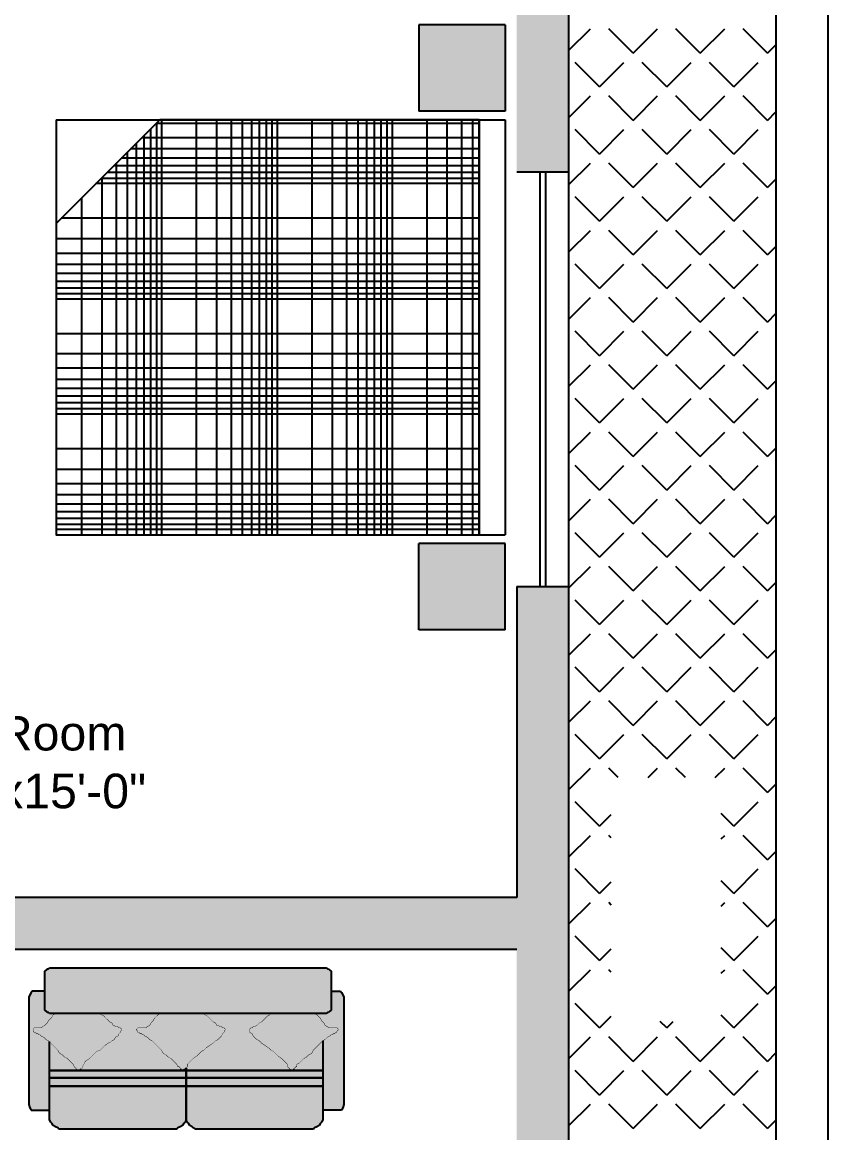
# Model space of a CAD drawing. Extents: x 22 to 562, y 18 to 1223.
# Drawn here: x 422 to 561.8, y 654 to 846.7 of the extents above; entities that cross this region are included whole.
import ezdxf

# ---------------------------------------------------------------- set-up
doc = ezdxf.new("R2010")
doc.units = 0
doc.header["$MEASUREMENT"] = 0
for name, color, linetype in [('FURNITURE', 44, 'CONTINUOUS'), ('LABELS', 61, 'CONTINUOUS'), ('LINE', 7, 'CONTINUOUS'), ('WALLS', 7, 'CONTINUOUS'), ('WINDOWS', 140, 'CONTINUOUS')]:
    doc.layers.add(name, color=color, linetype=linetype)
doc.styles.get("Standard").update_dxf_attribs({"font": 'arial.ttf'})

# ---------------------------------------------------------------- blocks, each defined once
blk = doc.blocks.new('FURN-G6')
at = {"layer": 'FURNITURE', "color": 7, "linetype": 'CONTINUOUS'}
for p, q in [((832.438348, 559.602644), (847.438348, 559.602644)), ((847.438348, 559.602644), (847.438348, 544.602644)), ((848.938348, 481.602644), (848.938348, 559.602644)), ((848.938348, 559.602644), (920.938348, 559.602644)), ((920.938348, 481.602644), (920.938348, 559.602644)), ((922.438348, 559.602644), (922.438348, 544.602644)), ((937.438348, 559.602644), (922.438348, 559.602644)), ((937.438348, 559.602644), (937.438348, 544.602644)), ((832.438348, 544.602644), (847.438348, 544.602644)), ((937.438348, 544.602644), (922.438348, 544.602644)), ((848.938348, 481.602644), (920.938348, 481.602644))]:
    blk.add_line(p, q, dxfattribs=at)
blk = doc.blocks.new('FURN-G5')
at = {"layer": 'FURNITURE', "color": 7, "linetype": 'CONTINUOUS'}
blk.add_line((832.438348, 559.602644), (832.438348, 544.602644), dxfattribs=at)
at = {"layer": 'FURNITURE'}
blk.add_blockref('FURN-G6', (0, 0), dxfattribs=at)
blk = doc.blocks.new('FURN-G7')
at = {"layer": 'FURNITURE', "color": 181, "linetype": 'CONTINUOUS'}
for p, q in [((920.938348, 553.980644), (848.938348, 553.980644)), ((849.541348, 555.102644), (849.541348, 498.999644)), ((852.040348, 555.102644), (852.040348, 496.500644)), ((853.978348, 555.102644), (853.978348, 494.562644)), ((855.562348, 555.102644), (855.562348, 492.978644)), ((856.903348, 555.102644), (856.903348, 491.637644)), ((858.061348, 555.102644), (858.061348, 490.479644)), ((859.084348, 555.102644), (859.084348, 489.456644)), ((859.999348, 555.102644), (859.999348, 488.541644)), ((866.020348, 555.102644), (866.020348, 482.520644)), ((869.542348, 481.605644), (869.542348, 555.102644)), ((872.041348, 481.605644), (872.041348, 555.102644)), ((873.979348, 481.605644), (873.979348, 555.102644)), ((875.563348, 481.605644), (875.563348, 555.102644)), ((876.904348, 481.605644), (876.904348, 555.102644)), ((878.062348, 481.605644), (878.062348, 555.102644)), ((879.085348, 481.605644), (879.085348, 555.102644)), ((880.000348, 481.605644), (880.000348, 555.102644)), ((886.021348, 481.605644), (886.021348, 555.102644)), ((889.540348, 555.102644), (889.540348, 481.605644)), ((892.039348, 555.102644), (892.039348, 481.605644)), ((893.977348, 555.102644), (893.977348, 481.605644)), ((895.561348, 555.102644), (895.561348, 481.605644)), ((896.902348, 555.102644), (896.902348, 481.605644)), ((898.060348, 555.102644), (898.060348, 481.605644)), ((899.083348, 555.102644), (899.083348, 481.605644)), ((899.998348, 555.102644), (899.998348, 481.605644)), ((906.019348, 555.102644), (906.019348, 481.605644)), ((909.541348, 481.605644), (909.541348, 555.102644)), ((912.040348, 481.605644), (912.040348, 555.102644)), ((913.978348, 481.605644), (913.978348, 555.102644)), ((915.562348, 481.605644), (915.562348, 555.102644)), ((916.903348, 481.605644), (916.903348, 555.102644)), ((918.061348, 481.605644), (918.061348, 555.102644)), ((919.084348, 481.605644), (919.084348, 555.102644)), ((919.999348, 481.605644), (919.999348, 555.102644)), ((920.938348, 552.042644), (848.938348, 552.042644)), ((920.938348, 549.543644), (848.938348, 549.543644)), ((920.938348, 546.021644), (848.938348, 546.021644)), ((920.938348, 540.000644), (848.938348, 540.000644)), ((920.938348, 539.085644), (848.938348, 539.085644)), ((920.938348, 538.062644), (848.938348, 538.062644)), ((920.938348, 536.901644), (848.938348, 536.901644)), ((920.938348, 535.563644), (848.938348, 535.563644)), ((848.938348, 533.979644), (920.938348, 533.979644)), ((848.938348, 532.041644), (920.938348, 532.041644)), ((848.938348, 529.542644), (920.938348, 529.542644)), ((848.938348, 526.020644), (920.938348, 526.020644)), ((848.938348, 519.999644), (920.938348, 519.999644)), ((848.938348, 519.084644), (920.938348, 519.084644)), ((848.938348, 518.061644), (920.938348, 518.061644)), ((848.938348, 516.900644), (920.938348, 516.900644)), ((848.938348, 515.562644), (920.938348, 515.562644)), ((920.938348, 513.981644), (848.938348, 513.981644)), ((920.938348, 512.043644), (848.938348, 512.043644)), ((920.938348, 509.544644), (848.938348, 509.544644)), ((920.938348, 506.022644), (848.938348, 506.022644)), ((920.938348, 500.001644), (848.938348, 500.001644)), ((920.938348, 499.086644), (849.454348, 499.086644)), ((920.938348, 498.063644), (850.477348, 498.063644)), ((920.938348, 496.902644), (851.638348, 496.902644)), ((920.938348, 495.564644), (852.976348, 495.564644)), ((854.560348, 493.980644), (920.938348, 493.980644)), ((856.498348, 492.042644), (920.938348, 492.042644)), ((858.997348, 489.543644), (920.938348, 489.543644)), ((862.519348, 486.021644), (920.938348, 486.021644))]:
    blk.add_line(p, q, dxfattribs=at)

msp = doc.modelspace()

# ---------------------------------------------------------------- hatches: boundary and pattern name
at = {"layer": 'FURNITURE'}
h = msp.add_hatch(color=251, dxfattribs=at)
h.dxf.hatch_style = 1
h.paths.add_polyline_path([(426.71, 669.73), (426.5, 669.94), (426.1, 670.14), (425.69, 670.55), (425.28, 670.75), (425.07, 670.96), (424.87, 670.96), (424.66, 671.16), (424.46, 671.16), (424.26, 671.37), (424.05, 671.37), (423.85, 671.57), (423.85, 671.78), (423.85, 671.98), (424.05, 672.19), (424.26, 672.19), (424.46, 672.19), (424.87, 672.19), (425.07, 672.19), (425.28, 672.19), (425.48, 672.39), (425.89, 672.59), (426.3, 673), (426.5, 673.41), (426.91, 673.82), (427.12, 674.03), (427.32, 674.43), (427.73, 674.64), (427.32, 674.64), (427.12, 674.64), (426.71, 674.64), (426.5, 674.84), (426.3, 674.84), (426.1, 675.05), (425.89, 675.25), (425.89, 675.46), (425.89, 678.52), (423.71, 678.52), (423.5, 678.32), (423.3, 677.91), (423.09, 677.5), (423.09, 676.68), (423.09, 659.71), (423.09, 658.89), (423.3, 658.28), (423.5, 657.87), (423.71, 657.87), (426.71, 657.87)])
h.paths.add_polyline_path([(427.32, 682.61), (427.12, 682.61), (426.71, 682.61), (426.5, 682.41), (426.3, 682.41), (426.1, 682.21), (425.89, 682), (425.89, 681.8), (425.89, 675.46), (425.89, 675.25), (426.1, 675.05), (426.3, 674.84), (426.5, 674.84), (426.71, 674.64), (427.12, 674.64), (427.32, 674.64), (474.15, 674.64), (474.36, 674.64), (474.76, 674.64), (474.97, 674.84), (475.17, 674.84), (475.38, 675.05), (475.58, 675.25), (475.58, 675.46), (475.58, 681.8), (475.58, 682), (475.38, 682.21), (475.17, 682.41), (474.97, 682.41), (474.76, 682.61), (474.36, 682.61), (474.15, 682.61)])
h.paths.add_polyline_path([(477.83, 676.68), (477.83, 677.5), (477.63, 677.91), (477.42, 678.32), (477.22, 678.52), (475.58, 678.52), (475.58, 675.46), (475.58, 675.25), (475.38, 675.05), (475.17, 674.84), (474.97, 674.84), (474.76, 674.64), (474.36, 674.64), (474.15, 674.64), (472.72, 674.64), (473.13, 674.43), (473.54, 674.03), (473.74, 673.82), (473.95, 673.41), (474.36, 673), (474.56, 672.59), (474.97, 672.39), (475.17, 672.19), (475.58, 672.19), (475.79, 672.19), (476.2, 672.19), (476.4, 672.19), (476.6, 672.19), (476.81, 671.98), (476.81, 671.78), (476.6, 671.57), (476.6, 671.37), (476.4, 671.37), (476.2, 671.16), (475.99, 671.16), (475.79, 670.96), (475.58, 670.96), (475.38, 670.75), (474.97, 670.55), (474.56, 670.14), (474.15, 669.94), (474.15, 657.87), (477.22, 657.87), (477.42, 657.87), (477.63, 658.28), (477.83, 658.89), (477.83, 659.71)])
h = msp.add_hatch(color=52, dxfattribs=at)
h.dxf.hatch_style = 1
h.paths.add_polyline_path([(427.73, 674.64), (427.32, 674.43), (427.12, 674.03), (426.91, 673.82), (426.5, 673.41), (426.3, 673), (425.89, 672.59), (425.48, 672.39), (425.28, 672.19), (425.07, 672.19), (424.87, 672.19), (424.46, 672.19), (424.26, 672.19), (424.05, 672.19), (423.85, 671.98), (423.85, 671.78), (423.85, 671.57), (424.05, 671.37), (424.26, 671.37), (424.46, 671.16), (424.66, 671.16), (424.87, 670.96), (425.07, 670.96), (425.28, 670.75), (425.69, 670.55), (426.1, 670.14), (426.5, 669.94), (426.91, 669.53), (427.32, 669.12), (427.73, 668.71), (428.14, 668.3), (428.35, 667.89), (428.55, 667.69), (428.96, 667.48), (429.37, 667.07), (429.78, 666.87), (430.19, 666.46), (430.59, 666.05), (430.8, 665.85), (431, 665.44), (431.21, 665.23), (431.41, 665.03), (431.62, 664.82), (431.82, 664.82), (432.03, 665.03), (432.23, 665.03), (432.43, 665.23), (432.43, 665.44), (432.64, 665.85), (432.84, 666.05), (432.84, 666.25), (433.05, 666.46), (433.66, 666.87), (434.07, 667.28), (434.48, 667.69), (434.89, 668.1), (435.5, 668.3), (435.91, 668.71), (436.32, 669.12), (436.93, 669.53), (437.34, 669.73), (437.55, 669.94), (437.96, 670.14), (438.16, 670.55), (438.57, 670.75), (438.77, 671.16), (438.98, 671.37), (439.18, 671.78), (439.18, 671.98), (438.98, 672.19), (438.77, 672.19), (438.57, 672.39), (438.16, 672.39), (437.96, 672.59), (437.75, 672.59), (437.55, 673), (437.14, 673.21), (436.73, 673.62), (436.52, 673.82), (436.12, 674.23), (435.71, 674.43), (435.3, 674.64)])
h.paths.add_polyline_path([(445.93, 674.64), (445.52, 674.43), (445.11, 674.03), (444.91, 673.82), (444.7, 673.41), (444.3, 673), (444.09, 672.59), (443.68, 672.39), (443.48, 672.19), (443.07, 672.19), (442.86, 672.19), (442.45, 672.19), (442.25, 672.19), (442.05, 672.19), (441.84, 671.98), (441.84, 671.78), (442.05, 671.57), (442.05, 671.37), (442.25, 671.37), (442.45, 671.16), (442.66, 671.16), (442.86, 670.96), (443.07, 670.96), (443.27, 670.75), (443.68, 670.55), (444.09, 670.14), (444.5, 669.94), (444.91, 669.53), (445.32, 669.12), (445.73, 668.71), (446.14, 668.3), (446.34, 667.89), (446.54, 667.69), (446.95, 667.48), (447.36, 667.07), (447.77, 666.87), (448.18, 666.46), (448.59, 666.05), (448.79, 665.85), (449, 665.44), (449.2, 665.44), (449.2, 665.23), (449.41, 665.23), (449.41, 665.03), (449.61, 665.03), (449.61, 664.82), (449.82, 664.82), (450.02, 665.03), (450.23, 665.03), (450.43, 665.23), (450.63, 665.44), (450.63, 665.85), (450.84, 666.05), (451.04, 666.25), (451.25, 666.46), (451.66, 666.87), (452.27, 667.28), (452.68, 667.69), (453.09, 668.1), (453.5, 668.3), (453.91, 668.71), (454.52, 669.12), (455.13, 669.53), (455.34, 669.73), (455.54, 669.94), (455.95, 670.14), (456.36, 670.55), (456.56, 670.75), (456.77, 671.16), (456.97, 671.37), (457.18, 671.78), (457.18, 671.98), (456.97, 672.19), (456.77, 672.19), (456.56, 672.39), (456.36, 672.39), (455.95, 672.59), (455.75, 672.59), (455.54, 673), (455.13, 673.21), (454.72, 673.62), (454.52, 673.82), (454.11, 674.23), (453.7, 674.43), (453.29, 674.64)])
h.paths.add_polyline_path([(465.15, 674.64), (464.95, 674.43), (464.54, 674.23), (464.13, 673.82), (463.93, 673.62), (463.52, 673.21), (463.11, 673), (462.7, 672.59), (462.29, 672.39), (462.09, 672.39), (461.88, 672.19), (461.68, 672.19), (461.47, 671.98), (461.47, 671.78), (461.47, 671.37), (461.88, 671.16), (462.09, 670.75), (462.29, 670.55), (462.7, 670.14), (463.11, 669.94), (463.31, 669.73), (463.52, 669.53), (464.13, 669.12), (464.74, 668.71), (465.15, 668.3), (465.56, 668.1), (465.97, 667.69), (466.38, 667.28), (466.99, 666.87), (467.4, 666.46), (467.61, 666.25), (467.81, 666.05), (468.02, 665.85), (468.02, 665.44), (468.22, 665.23), (468.43, 665.03), (468.83, 664.82), (469.04, 664.82), (469.04, 665.03), (469.24, 665.03), (469.24, 665.23), (469.45, 665.23), (469.45, 665.44), (469.65, 665.44), (469.65, 665.85), (470.06, 666.05), (470.47, 666.46), (470.88, 666.87), (471.29, 667.07), (471.7, 667.48), (472.11, 667.69), (472.31, 667.89), (472.51, 668.3), (472.92, 668.71), (473.33, 669.12), (473.74, 669.53), (474.15, 669.94), (474.56, 670.14), (474.97, 670.55), (475.38, 670.75), (475.58, 670.96), (475.79, 670.96), (475.99, 671.16), (476.2, 671.16), (476.4, 671.37), (476.6, 671.37), (476.6, 671.57), (476.81, 671.78), (476.81, 671.98), (476.6, 672.19), (476.4, 672.19), (476.2, 672.19), (475.79, 672.19), (475.58, 672.19), (475.17, 672.19), (474.97, 672.39), (474.56, 672.59), (474.36, 673), (473.95, 673.41), (473.74, 673.82), (473.54, 674.03), (473.13, 674.43), (472.72, 674.64)])
h = msp.add_hatch(color=251, dxfattribs=at)
h.dxf.hatch_style = 1
h.paths.add_polyline_path([(426.71, 661.99), (426.71, 656.64), (426.71, 656.23), (426.91, 655.83), (427.12, 655.62), (427.32, 655.21), (427.73, 655.01), (428.14, 654.8), (428.35, 654.6), (428.96, 654.6), (448.18, 654.6), (448.79, 654.6), (449, 654.8), (449.41, 655.01), (449.82, 655.21), (450.02, 655.62), (450.23, 655.83), (450.43, 656.23), (450.43, 656.64), (450.43, 661.99)])
h.paths.add_polyline_path([(426.71, 663.44), (426.71, 662.06), (450.43, 662.06), (450.43, 663.44)])
h.paths.add_polyline_path([(426.71, 664.7), (426.71, 663.51), (450.43, 663.51), (450.43, 664.7)])
h.paths.add_polyline_path([(438.57, 670.75), (438.16, 670.55), (437.96, 670.14), (437.55, 669.94), (437.34, 669.73), (436.93, 669.53), (436.32, 669.12), (435.91, 668.71), (435.5, 668.3), (434.89, 668.1), (434.48, 667.69), (434.07, 667.28), (433.66, 666.87), (433.05, 666.46), (432.84, 666.25), (432.84, 666.05), (432.64, 665.85), (432.43, 665.44), (432.43, 665.23), (432.23, 665.03), (432.03, 665.03), (431.82, 664.82), (431.62, 664.82), (431.41, 665.03), (431.21, 665.23), (431, 665.44), (430.8, 665.85), (430.59, 666.05), (430.19, 666.46), (429.78, 666.87), (429.37, 667.07), (428.96, 667.48), (428.55, 667.69), (428.35, 667.89), (428.14, 668.3), (427.73, 668.71), (427.32, 669.12), (426.91, 669.53), (426.71, 669.73), (426.71, 664.76), (449.61, 664.76), (449.61, 665.03), (449.41, 665.03), (449.41, 665.23), (449.2, 665.23), (449.2, 665.44), (449, 665.44), (448.79, 665.85), (448.59, 666.05), (448.18, 666.46), (447.77, 666.87), (447.36, 667.07), (446.95, 667.48), (446.54, 667.69), (446.34, 667.89), (446.14, 668.3), (445.73, 668.71), (445.32, 669.12), (444.91, 669.53), (444.5, 669.94), (444.09, 670.14), (443.68, 670.55), (443.27, 670.75), (443.07, 670.96), (442.86, 670.96), (442.66, 671.16), (442.45, 671.16), (442.25, 671.37), (442.05, 671.37), (442.05, 671.57), (441.84, 671.78), (441.84, 671.98), (442.05, 672.19), (442.25, 672.19), (442.45, 672.19), (442.86, 672.19), (443.07, 672.19), (443.48, 672.19), (443.68, 672.39), (444.09, 672.59), (444.3, 673), (444.7, 673.41), (444.91, 673.82), (445.11, 674.03), (445.52, 674.43), (445.93, 674.64), (435.3, 674.64), (435.71, 674.43), (436.12, 674.23), (436.52, 673.82), (436.73, 673.62), (437.14, 673.21), (437.55, 673), (437.75, 672.59), (437.96, 672.59), (438.16, 672.39), (438.57, 672.39), (438.77, 672.19), (438.98, 672.19), (439.18, 671.98), (439.18, 671.78), (438.98, 671.37), (438.77, 671.16)])
h.paths.add_polyline_path([(453.29, 674.64), (453.7, 674.43), (454.11, 674.23), (454.52, 673.82), (454.72, 673.62), (455.13, 673.21), (455.54, 673), (455.75, 672.59), (455.95, 672.59), (456.36, 672.39), (456.56, 672.39), (456.77, 672.19), (456.97, 672.19), (457.18, 671.98), (457.18, 671.78), (456.97, 671.37), (456.77, 671.16), (456.56, 670.75), (456.36, 670.55), (455.95, 670.14), (455.54, 669.94), (455.34, 669.73), (455.13, 669.53), (454.52, 669.12), (453.91, 668.71), (453.5, 668.3), (453.09, 668.1), (452.68, 667.69), (452.27, 667.28), (451.66, 666.87), (451.25, 666.46), (451.04, 666.25), (450.84, 666.05), (450.63, 665.85), (450.63, 665.44), (450.43, 665.23), (450.43, 664.76), (469.04, 664.76), (469.04, 664.82), (468.83, 664.82), (468.43, 665.03), (468.22, 665.23), (468.02, 665.44), (468.02, 665.85), (467.81, 666.05), (467.61, 666.25), (467.4, 666.46), (466.99, 666.87), (466.38, 667.28), (465.97, 667.69), (465.56, 668.1), (465.15, 668.3), (464.74, 668.71), (464.13, 669.12), (463.52, 669.53), (463.31, 669.73), (463.11, 669.94), (462.7, 670.14), (462.29, 670.55), (462.09, 670.75), (461.88, 671.16), (461.47, 671.37), (461.47, 671.78), (461.47, 671.98), (461.68, 672.19), (461.88, 672.19), (462.09, 672.39), (462.29, 672.39), (462.7, 672.59), (463.11, 673), (463.52, 673.21), (463.93, 673.62), (464.13, 673.82), (464.54, 674.23), (464.95, 674.43), (465.15, 674.64)])
h.paths.add_polyline_path([(473.33, 669.12), (472.92, 668.71), (472.51, 668.3), (472.31, 667.89), (472.11, 667.69), (471.7, 667.48), (471.29, 667.07), (470.88, 666.87), (470.47, 666.46), (470.06, 666.05), (469.65, 665.85), (469.65, 665.44), (469.45, 665.44), (469.45, 665.23), (469.24, 665.23), (469.24, 665.03), (469.04, 665.03), (469.04, 664.76), (474.15, 664.76), (474.15, 669.94), (473.74, 669.53)])
h.paths.add_polyline_path([(450.43, 664.7), (450.43, 663.51), (474.15, 663.51), (474.15, 664.7)])
h.paths.add_polyline_path([(450.43, 663.44), (450.43, 662.06), (474.15, 662.06), (474.15, 663.44)])
h = msp.add_hatch(color=251, dxfattribs=at)
h.dxf.hatch_style = 1
h.paths.add_polyline_path([(450.43, 661.99), (450.43, 656.64), (450.43, 656.23), (450.63, 655.83), (450.84, 655.62), (451.04, 655.21), (451.45, 655.01), (451.66, 654.8), (452.07, 654.6), (452.68, 654.6), (471.9, 654.6), (472.51, 654.6), (472.72, 654.8), (473.13, 655.01), (473.54, 655.21), (473.74, 655.62), (473.95, 655.83), (474.15, 656.23), (474.15, 656.64), (474.15, 661.99)])
at = {"layer": 'LINE'}
h = msp.add_hatch(color=46, dxfattribs=at)
h.paths.add_polyline_path([(212.33, 391.78), (107.33, 391.78), (107.33, 382.78), (207.83, 382.78), (207.83, 378.28), (212.33, 378.28)])
h.paths.add_polyline_path([(516.83, 1129.78), (446.33, 1129.78), (446.33, 1120.78), (507.83, 1120.78), (507.83, 976.78), (419.33, 976.78), (419.33, 918.28), (423.83, 918.28), (423.83, 967.78), (507.83, 967.78), (507.83, 963.28), (516.83, 963.28)])
h.paths.add_polyline_path([(387.83, 1129.78), (383.33, 1129.78), (383.33, 1173.28), (374.33, 1173.28), (374.33, 1125.28), (330.83, 1125.28), (330.83, 1120.78), (387.83, 1120.78)])
h.paths.add_polyline_path([(137.33, 1129.78), (66.83, 1129.78), (66.83, 963.28), (75.83, 963.28), (75.83, 967.78), (159.83, 967.78), (159.83, 918.28), (164.33, 918.28), (164.33, 976.78), (75.83, 976.78), (75.83, 1120.78), (137.33, 1120.78)])
h.paths.add_polyline_path([(209.33, 1173.28), (200.33, 1173.28), (200.33, 1129.78), (195.83, 1129.78), (195.83, 1120.78), (252.83, 1120.78), (252.83, 1125.28), (209.33, 1125.28)])
h.paths.add_polyline_path([(516.83, 927.28), (507.83, 927.28), (507.83, 883.78), (423.83, 883.78), (423.83, 888.28), (419.33, 888.28), (419.33, 883.78), (414.83, 883.78), (414.83, 874.78), (507.83, 874.78), (507.83, 820.78), (516.83, 820.78)])
h.paths.add_polyline_path([(372.83, 883.78), (357.83, 883.78), (357.83, 976.78), (353.33, 976.78), (353.33, 883.78), (342.83, 883.78), (342.83, 874.78), (353.33, 874.78), (353.33, 741.28), (357.83, 741.28), (357.83, 874.78), (372.83, 874.78)], flags=16)
h.paths.add_polyline_path([(516.83, 748.78), (507.83, 748.78), (507.83, 694.78), (357.83, 694.78), (357.83, 699.28), (353.33, 699.28), (353.33, 685.78), (507.83, 685.78), (507.83, 649.78), (516.83, 649.78)])
h.paths.add_polyline_path([(516.83, 577.78), (507.83, 577.78), (507.83, 541.78), (363.83, 541.78), (363.83, 532.78), (371.33, 532.78), (371.33, 504.28), (375.83, 504.28), (375.83, 532.78), (507.83, 532.78), (507.83, 509.53), (516.83, 509.53)])
h.paths.add_polyline_path([(516.83, 461.53), (507.83, 461.53), (507.83, 438.28), (375.83, 438.28), (375.83, 462.28), (371.33, 462.28), (371.33, 433.78), (507.83, 433.78), (507.83, 424.78), (516.83, 424.78)])
h.paths.add_polyline_path([(516.83, 400.78), (507.83, 400.78), (507.83, 391.78), (503.33, 391.78), (503.33, 382.78), (507.83, 382.78), (507.83, 226.78), (477.83, 226.78), (477.83, 217.78), (516.83, 217.78)])
h.paths.add_polyline_path([(476.33, 391.78), (371.33, 391.78), (371.33, 378.28), (375.83, 378.28), (375.83, 382.78), (476.33, 382.78)])
h.paths.add_polyline_path([(405.83, 226.78), (375.83, 226.78), (375.83, 336.28), (371.33, 336.28), (371.33, 286.78), (363.83, 286.78), (363.83, 277.78), (371.33, 277.78), (371.33, 217.78), (405.83, 217.78)])
h.paths.add_polyline_path([(212.33, 277.78), (219.83, 277.78), (219.83, 286.78), (212.33, 286.78), (212.33, 336.28), (207.83, 336.28), (207.83, 226.78), (177.83, 226.78), (177.83, 217.78), (212.33, 217.78)])
h.paths.add_polyline_path([(206.33, 97.78, 1), (194.33, 97.78, 1)])
h.paths.add_polyline_path([(242.33, 169.78, 1), (230.33, 169.78, 1)])
h.paths.add_polyline_path([(341.33, 169.78, 1), (353.33, 169.78, 1)])
h.paths.add_polyline_path([(30.83, 226.78), (21.83, 226.78), (21.83, 85.78), (30.83, 85.78)])
h.paths.add_polyline_path([(80.33, 391.78), (75.83, 391.78), (75.83, 400.78), (66.83, 400.78), (66.83, 217.78), (105.83, 217.78), (105.83, 226.78), (75.83, 226.78), (75.83, 382.78), (80.33, 382.78)])
h.paths.add_polyline_path([(75.83, 461.53), (66.83, 461.53), (66.83, 424.78), (75.83, 424.78), (75.83, 433.78), (212.33, 433.78), (212.33, 462.28), (207.83, 462.28), (207.83, 438.28), (75.83, 438.28)])
h.paths.add_polyline_path([(219.83, 541.78), (75.83, 541.78), (75.83, 577.78), (66.83, 577.78), (66.83, 509.53), (75.83, 509.53), (75.83, 532.78), (207.83, 532.78), (207.83, 504.28), (212.33, 504.28), (212.33, 532.78), (219.83, 532.78)])
h.paths.add_polyline_path([(230.33, 699.28), (225.83, 699.28), (225.83, 694.78), (75.83, 694.78), (75.83, 748.78), (66.83, 748.78), (66.83, 649.78), (75.83, 649.78), (75.83, 685.78), (230.33, 685.78)])
h.paths.add_polyline_path([(240.83, 883.78), (230.33, 883.78), (230.33, 976.78), (225.83, 976.78), (225.83, 883.78), (210.83, 883.78), (210.83, 874.78), (225.83, 874.78), (225.83, 741.28), (230.33, 741.28), (230.33, 874.78), (240.83, 874.78)], flags=16)
h.paths.add_polyline_path([(168.83, 883.78), (164.33, 883.78), (164.33, 888.28), (159.83, 888.28), (159.83, 883.78), (75.83, 883.78), (75.83, 927.28), (66.83, 927.28), (66.83, 820.78), (75.83, 820.78), (75.83, 874.78), (168.83, 874.78)])
h.paths.add_polyline_path([(300.83, 883.78), (296.33, 883.78), (296.33, 1120.78), (300.83, 1120.78), (300.83, 1125.28), (296.33, 1125.28), (296.33, 1132.78), (296.33, 1213.78), (374.33, 1213.78), (374.33, 1209.28), (383.33, 1209.28), (383.33, 1222.78), (200.33, 1222.78), (200.33, 1213.78), (287.33, 1213.78), (287.33, 1125.28), (282.83, 1125.28), (282.83, 1120.78), (287.33, 1120.78), (287.33, 883.78), (282.83, 883.78), (282.83, 874.78), (287.33, 874.78), (287.33, 541.78), (279.83, 541.79), (279.83, 541.79), (279.83, 532.79), (287.33, 532.78), (287.33, 286.78), (279.83, 286.78), (279.83, 277.78), (287.33, 277.78), (287.33, 247.78), (296.33, 247.78), (296.33, 277.78), (303.83, 277.78), (303.83, 286.78), (296.33, 286.78), (296.33, 532.78), (303.83, 532.79), (303.83, 541.79), (296.33, 541.78), (296.33, 874.78), (300.83, 874.78)])

# ---------------------------------------------------------------- linework, layer by layer
at = {"layer": 'FURNITURE', "color": 7, "linetype": 'CONTINUOUS'}
for p, q in [((445.83, 829.78), (427.83, 811.78)), ((501.33, 829.78), (501.33, 757.78))]:
    msp.add_line(p, q, dxfattribs=at)
at = {"layer": 'FURNITURE', "color": 7}
for p, q in [((426.5, 682.41), (426.71, 682.61)), ((426.71, 682.61), (427.12, 682.61)), ((427.12, 682.61), (427.32, 682.61)), ((427.32, 682.61), (474.15, 682.61)), ((474.15, 682.61), (474.36, 682.61)), ((474.36, 682.61), (474.76, 682.61)), ((474.76, 682.61), (474.97, 682.41)), ((425.89, 682), (426.1, 682.21)), ((425.89, 681.8), (425.89, 682)), ((425.89, 675.46), (425.89, 681.8)), ((426.1, 682.21), (426.3, 682.41)), ((426.1, 682.21), (426.1, 682.21)), ((426.3, 682.41), (426.5, 682.41)), ((474.97, 682.41), (475.17, 682.41)), ((475.17, 682.41), (475.38, 682.21)), ((475.38, 682.21), (475.38, 682.21)), ((475.38, 682.21), (475.58, 682)), ((475.58, 682), (475.58, 681.8)), ((475.58, 681.8), (475.58, 675.46)), ((423.3, 677.91), (423.09, 677.5)), ((423.09, 677.5), (423.09, 676.68)), ((423.09, 676.68), (423.09, 659.71)), ((423.5, 678.32), (423.3, 677.91)), ((423.71, 678.52), (423.5, 678.32)), ((425.89, 678.52), (423.71, 678.52)), ((475.58, 678.52), (477.22, 678.52)), ((477.22, 678.52), (477.42, 678.32)), ((477.42, 678.32), (477.63, 677.91)), ((477.63, 677.91), (477.83, 677.5)), ((477.83, 677.5), (477.83, 676.68)), ((477.83, 676.68), (477.83, 659.71)), ((425.89, 675.25), (425.89, 675.46)), ((426.1, 675.05), (425.89, 675.25)), ((426.3, 674.84), (426.1, 675.05)), ((426.1, 675.05), (426.1, 675.05)), ((426.5, 674.84), (426.3, 674.84)), ((426.71, 674.64), (426.5, 674.84)), ((474.97, 674.84), (474.76, 674.64)), ((475.17, 674.84), (474.97, 674.84)), ((475.38, 675.05), (475.17, 674.84)), ((475.58, 675.25), (475.38, 675.05)), ((475.38, 675.05), (475.38, 675.05)), ((475.58, 675.46), (475.58, 675.25)), ((427.12, 674.64), (426.71, 674.64)), ((427.32, 674.64), (427.12, 674.64)), ((474.15, 674.64), (427.32, 674.64)), ((474.36, 674.64), (474.15, 674.64)), ((474.76, 674.64), (474.36, 674.64)), ((426.71, 656.64), (426.71, 669.8)), ((474.15, 669.94), (474.15, 656.64)), ((450.43, 665.23), (450.43, 656.64)), ((450.43, 656.64), (450.43, 665.23)), ((474.15, 664.76), (426.71, 664.76)), ((474.15, 664.7), (426.71, 664.7)), ((474.15, 663.51), (426.71, 663.51)), ((474.15, 663.44), (426.71, 663.44)), ((474.15, 662.06), (426.71, 662.06)), ((474.15, 661.99), (426.71, 661.99)), ((423.09, 659.71), (423.09, 658.89)), ((477.83, 659.71), (477.83, 658.89)), ((423.09, 658.89), (423.3, 658.28)), ((423.3, 658.28), (423.5, 657.87)), ((423.5, 657.87), (423.71, 657.87)), ((423.71, 657.87), (426.71, 657.87)), ((477.22, 657.87), (474.15, 657.87)), ((477.42, 657.87), (477.22, 657.87)), ((477.63, 658.28), (477.42, 657.87)), ((477.83, 658.89), (477.63, 658.28)), ((426.71, 656.23), (426.71, 656.64)), ((426.91, 655.83), (426.71, 656.23)), ((427.12, 655.62), (426.91, 655.83)), ((427.32, 655.21), (427.12, 655.62)), ((450.02, 655.62), (449.82, 655.21)), ((450.23, 655.83), (450.02, 655.62)), ((450.43, 656.23), (450.23, 655.83)), ((450.43, 656.64), (450.43, 656.23)), ((450.43, 656.23), (450.43, 656.64)), ((450.63, 655.83), (450.43, 656.23)), ((450.84, 655.62), (450.63, 655.83)), ((451.04, 655.21), (450.84, 655.62)), ((473.74, 655.62), (473.54, 655.21)), ((473.95, 655.83), (473.74, 655.62)), ((474.15, 656.23), (473.95, 655.83)), ((474.15, 656.64), (474.15, 656.23)), ((427.73, 655.01), (427.32, 655.21)), ((428.14, 654.8), (427.73, 655.01)), ((428.35, 654.6), (428.14, 654.8)), ((428.96, 654.6), (428.35, 654.6)), ((448.18, 654.6), (428.96, 654.6)), ((448.79, 654.6), (448.18, 654.6)), ((449, 654.8), (448.79, 654.6)), ((449.41, 655.01), (449, 654.8)), ((449.82, 655.21), (449.41, 655.01)), ((451.45, 655.01), (451.04, 655.21)), ((451.66, 654.8), (451.45, 655.01)), ((452.07, 654.6), (451.66, 654.8)), ((452.68, 654.6), (452.07, 654.6)), ((471.9, 654.6), (452.68, 654.6)), ((472.51, 654.6), (471.9, 654.6)), ((472.72, 654.8), (472.51, 654.6)), ((473.13, 655.01), (472.72, 654.8)), ((473.54, 655.21), (473.13, 655.01))]:
    msp.add_line(p, q, dxfattribs=at)
at = {"layer": 'FURNITURE', "color": 181, "linetype": 'CONTINUOUS'}
msp.add_lwpolyline([(501.33, 757.78), (501.33, 829.78), (445.83, 829.78), (427.83, 811.78), (427.83, 757.78)], close=True, dxfattribs=at)
at = {"layer": 'FURNITURE', "color": 7, "const_width": 0.0697}
for points in [[(431, 665.44), (430.8, 665.85), (430.59, 666.05), (430.19, 666.46), (429.78, 666.87), (429.37, 667.07), (428.96, 667.48), (428.55, 667.69), (428.35, 667.89), (428.14, 668.3), (427.73, 668.71), (427.32, 669.12), (426.91, 669.53), (426.5, 669.94), (426.1, 670.14), (425.69, 670.55), (425.28, 670.75), (425.07, 670.96), (424.87, 670.96), (424.66, 671.16), (424.46, 671.16), (424.26, 671.37), (424.05, 671.37), (423.85, 671.57), (423.85, 671.78), (423.85, 671.98), (424.05, 672.19), (424.26, 672.19), (424.46, 672.19), (424.87, 672.19), (425.07, 672.19), (425.28, 672.19), (425.48, 672.39), (425.89, 672.59), (426.3, 673), (426.5, 673.41), (426.91, 673.82), (427.12, 674.03), (427.32, 674.43), (427.73, 674.64), (428.35, 674.64), (434.89, 674.64), (435.3, 674.64), (435.71, 674.43), (436.12, 674.23), (436.52, 673.82), (436.73, 673.62), (437.14, 673.21), (437.55, 673), (437.75, 672.59), (437.96, 672.59), (438.16, 672.39), (438.57, 672.39), (438.77, 672.19), (438.98, 672.19), (439.18, 671.98), (439.18, 671.98), (439.18, 671.78), (438.98, 671.37), (438.77, 671.16), (438.57, 670.75), (438.16, 670.55), (437.96, 670.14), (437.55, 669.94), (437.34, 669.73), (436.93, 669.53), (436.32, 669.12), (435.91, 668.71), (435.5, 668.3), (434.89, 668.1), (434.48, 667.69), (434.07, 667.28), (433.66, 666.87), (433.05, 666.46), (432.84, 666.25), (432.84, 666.05), (432.64, 665.85), (432.43, 665.44), (432.43, 665.23), (432.23, 665.03), (432.03, 665.03), (431.82, 664.82), (431.82, 664.82), (431.62, 664.82), (431.41, 665.03), (431.41, 665.03), (431.21, 665.23), (431.21, 665.23), (431, 665.44), (431, 665.44)], [(449, 665.44), (448.79, 665.85), (448.59, 666.05), (448.18, 666.46), (447.77, 666.87), (447.36, 667.07), (446.95, 667.48), (446.54, 667.69), (446.34, 667.89), (446.14, 668.3), (445.73, 668.71), (445.32, 669.12), (444.91, 669.53), (444.5, 669.94), (444.09, 670.14), (443.68, 670.55), (443.27, 670.75), (443.07, 670.96), (442.86, 670.96), (442.66, 671.16), (442.45, 671.16), (442.25, 671.37), (442.05, 671.37), (442.05, 671.57), (441.84, 671.78), (441.84, 671.98), (442.05, 672.19), (442.25, 672.19), (442.45, 672.19), (442.86, 672.19), (443.07, 672.19), (443.48, 672.19), (443.68, 672.39), (444.09, 672.59), (444.3, 673), (444.7, 673.41), (444.91, 673.82), (445.11, 674.03), (445.52, 674.43), (445.93, 674.64), (446.34, 674.64), (453.09, 674.64), (453.29, 674.64), (453.7, 674.43), (454.11, 674.23), (454.52, 673.82), (454.72, 673.62), (455.13, 673.21), (455.54, 673), (455.75, 672.59), (455.95, 672.59), (456.36, 672.39), (456.56, 672.39), (456.77, 672.19), (456.97, 672.19), (457.18, 671.98), (457.18, 671.98), (457.18, 671.78), (456.97, 671.37), (456.77, 671.16), (456.56, 670.75), (456.36, 670.55), (455.95, 670.14), (455.54, 669.94), (455.34, 669.73), (455.13, 669.53), (454.52, 669.12), (453.91, 668.71), (453.5, 668.3), (453.09, 668.1), (452.68, 667.69), (452.27, 667.28), (451.66, 666.87), (451.25, 666.46), (451.04, 666.25), (450.84, 666.05), (450.63, 665.85), (450.63, 665.44), (450.43, 665.23), (450.23, 665.03), (450.02, 665.03), (449.82, 664.82), (449.82, 664.82), (449.61, 664.82), (449.61, 665.03), (449.41, 665.03), (449.41, 665.23), (449.2, 665.23), (449.2, 665.44), (449, 665.44)], [(469.65, 665.44), (469.65, 665.85), (470.06, 666.05), (470.47, 666.46), (470.88, 666.87), (471.29, 667.07), (471.7, 667.48), (472.11, 667.69), (472.31, 667.89), (472.51, 668.3), (472.92, 668.71), (473.33, 669.12), (473.74, 669.53), (474.15, 669.94), (474.56, 670.14), (474.97, 670.55), (475.38, 670.75), (475.58, 670.96), (475.79, 670.96), (475.99, 671.16), (476.2, 671.16), (476.4, 671.37), (476.6, 671.37), (476.6, 671.57), (476.81, 671.78), (476.81, 671.98), (476.6, 672.19), (476.4, 672.19), (476.2, 672.19), (475.79, 672.19), (475.58, 672.19), (475.17, 672.19), (474.97, 672.39), (474.56, 672.59), (474.36, 673), (473.95, 673.41), (473.74, 673.82), (473.54, 674.03), (473.13, 674.43), (472.72, 674.64), (472.31, 674.64), (465.56, 674.64), (465.15, 674.64), (464.95, 674.43), (464.54, 674.23), (464.13, 673.82), (463.93, 673.62), (463.52, 673.21), (463.11, 673), (462.7, 672.59), (462.7, 672.59), (462.29, 672.39), (462.09, 672.39), (461.88, 672.19), (461.68, 672.19), (461.47, 671.98), (461.47, 671.98), (461.47, 671.78), (461.47, 671.37), (461.88, 671.16), (462.09, 670.75), (462.29, 670.55), (462.7, 670.14), (463.11, 669.94), (463.31, 669.73), (463.52, 669.53), (464.13, 669.12), (464.74, 668.71), (465.15, 668.3), (465.56, 668.1), (465.97, 667.69), (466.38, 667.28), (466.99, 666.87), (467.4, 666.46), (467.61, 666.25), (467.81, 666.05), (468.02, 665.85), (468.02, 665.44), (468.22, 665.23), (468.43, 665.03), (468.43, 665.03), (468.83, 664.82), (468.83, 664.82), (469.04, 664.82), (469.04, 665.03), (469.24, 665.03), (469.24, 665.23), (469.45, 665.23), (469.45, 665.44), (469.65, 665.44)]]:
    msp.add_lwpolyline(points, dxfattribs=at)
at = {"layer": 'FURNITURE', "color": 42, "linetype": 'CONTINUOUS'}
for points in [[(505.83, 831.28), (505.83, 846.28), (490.83, 831.28), (490.83, 846.28)], [(505.83, 741.28), (505.83, 756.28), (490.83, 741.28), (490.83, 756.28)]]:
    msp.add_solid(points, dxfattribs=at)
at = {"layer": 'WALLS', "color": 8}
for p, q in [((561.83, 1222.78), (561.83, 22.78)), ((552.83, 1213.78), (552.83, 31.78))]:
    msp.add_line(p, q, dxfattribs=at)
at = {"layer": 'WALLS'}
for p, q in [((516.83, 1129.78), (516.83, 217.78)), ((507.83, 748.78), (507.83, 694.78)), ((507.83, 694.78), (357.83, 694.78)), ((507.83, 685.78), (353.33, 685.78))]:
    msp.add_line(p, q, dxfattribs=at)
at = {"layer": 'WALLS', "color": 8, "linetype": 'CONTINUOUS'}
for p, q in [((516.83, 841.82), (520.61, 845.6)), ((528.03, 841.35), (523.79, 845.6)), ((528.03, 841.35), (532.27, 845.6)), ((539.7, 841.35), (535.46, 845.6)), ((539.7, 841.35), (543.94, 845.6)), ((551.36, 841.35), (547.12, 845.6)), ((551.36, 841.35), (552.83, 842.82)), ((522.2, 835.52), (517.95, 839.76)), ((522.2, 835.52), (526.44, 839.76)), ((533.86, 835.52), (529.62, 839.76)), ((533.86, 835.52), (538.11, 839.76)), ((545.53, 835.52), (541.29, 839.76)), ((545.53, 835.52), (549.77, 839.76)), ((516.83, 830.15), (520.61, 833.93)), ((528.03, 829.69), (523.79, 833.93)), ((528.03, 829.69), (532.27, 833.93)), ((539.7, 829.69), (535.46, 833.93)), ((539.7, 829.69), (543.94, 833.93)), ((551.36, 829.69), (547.12, 833.93)), ((551.36, 829.69), (552.83, 831.15)), ((522.2, 823.85), (517.95, 828.09)), ((522.2, 823.85), (526.44, 828.09)), ((533.86, 823.85), (529.62, 828.09)), ((533.86, 823.85), (538.11, 828.09)), ((545.53, 823.85), (541.29, 828.09)), ((545.53, 823.85), (549.77, 828.09)), ((516.83, 818.49), (520.61, 822.26)), ((528.03, 818.02), (523.79, 822.26)), ((528.03, 818.02), (532.27, 822.26)), ((539.7, 818.02), (535.46, 822.26)), ((539.7, 818.02), (543.94, 822.26)), ((551.36, 818.02), (547.12, 822.26)), ((551.36, 818.02), (552.83, 819.49)), ((522.2, 812.18), (517.95, 816.43)), ((522.2, 812.18), (526.44, 816.43)), ((533.86, 812.18), (529.62, 816.43)), ((533.86, 812.18), (538.11, 816.43)), ((545.53, 812.18), (541.29, 816.43)), ((545.53, 812.18), (549.77, 816.43)), ((516.83, 806.82), (520.61, 810.59)), ((528.03, 806.35), (523.79, 810.59)), ((528.03, 806.35), (532.27, 810.59)), ((539.7, 806.35), (535.46, 810.59)), ((539.7, 806.35), (543.94, 810.59)), ((551.36, 806.35), (547.12, 810.59)), ((551.36, 806.35), (552.83, 807.82)), ((522.2, 800.52), (517.95, 804.76)), ((522.2, 800.52), (526.44, 804.76)), ((533.86, 800.52), (529.62, 804.76)), ((533.86, 800.52), (538.11, 804.76)), ((545.53, 800.52), (541.29, 804.76)), ((545.53, 800.52), (549.77, 804.76)), ((516.83, 795.15), (520.61, 798.93)), ((528.03, 794.68), (523.79, 798.93)), ((528.03, 794.68), (532.27, 798.93)), ((539.7, 794.68), (535.46, 798.93)), ((539.7, 794.68), (543.94, 798.93)), ((551.36, 794.68), (547.12, 798.93)), ((551.36, 794.68), (552.83, 796.15)), ((522.2, 788.85), (517.95, 793.09)), ((522.2, 788.85), (526.44, 793.09)), ((533.86, 788.85), (529.62, 793.09)), ((533.86, 788.85), (538.11, 793.09)), ((545.53, 788.85), (541.29, 793.09)), ((545.53, 788.85), (549.77, 793.09)), ((516.83, 783.49), (520.61, 787.26)), ((528.03, 783.02), (523.79, 787.26)), ((528.03, 783.02), (532.27, 787.26)), ((539.7, 783.02), (535.46, 787.26)), ((539.7, 783.02), (543.94, 787.26)), ((551.36, 783.02), (547.12, 787.26)), ((551.36, 783.02), (552.83, 784.48)), ((522.2, 777.18), (517.95, 781.43)), ((522.2, 777.18), (526.44, 781.43)), ((533.86, 777.18), (529.62, 781.43)), ((533.86, 777.18), (538.11, 781.43)), ((545.53, 777.18), (541.29, 781.43)), ((545.53, 777.18), (549.77, 781.43)), ((516.83, 771.82), (520.61, 775.59)), ((528.03, 771.35), (523.79, 775.59)), ((528.03, 771.35), (532.27, 775.59)), ((539.7, 771.35), (535.46, 775.59)), ((539.7, 771.35), (543.94, 775.59)), ((551.36, 771.35), (547.12, 775.59)), ((551.36, 771.35), (552.83, 772.82)), ((522.2, 765.52), (517.95, 769.76)), ((522.2, 765.52), (526.44, 769.76)), ((533.86, 765.52), (529.62, 769.76)), ((533.86, 765.52), (538.11, 769.76)), ((545.53, 765.52), (541.29, 769.76)), ((545.53, 765.52), (549.77, 769.76)), ((516.83, 760.15), (520.61, 763.92)), ((528.03, 759.68), (523.79, 763.92)), ((528.03, 759.68), (532.27, 763.92)), ((539.7, 759.68), (535.46, 763.92)), ((539.7, 759.68), (543.94, 763.92)), ((551.36, 759.68), (547.12, 763.92)), ((551.36, 759.68), (552.83, 761.15)), ((522.2, 753.85), (517.95, 758.09)), ((522.2, 753.85), (526.44, 758.09)), ((533.86, 753.85), (529.62, 758.09)), ((533.86, 753.85), (538.11, 758.09)), ((545.53, 753.85), (541.29, 758.09)), ((545.53, 753.85), (549.77, 758.09)), ((516.83, 748.48), (520.61, 752.26)), ((528.03, 748.01), (523.79, 752.26)), ((528.03, 748.01), (532.27, 752.26)), ((539.7, 748.01), (535.46, 752.26)), ((539.7, 748.01), (543.94, 752.26)), ((551.36, 748.01), (547.12, 752.26)), ((551.36, 748.01), (552.83, 749.48)), ((522.2, 742.18), (517.95, 746.42)), ((522.2, 742.18), (526.44, 746.42)), ((533.86, 742.18), (529.62, 746.42)), ((533.86, 742.18), (538.11, 746.42)), ((545.53, 742.18), (541.29, 746.42)), ((545.53, 742.18), (549.77, 746.42)), ((516.83, 736.82), (520.61, 740.59)), ((528.03, 736.35), (523.79, 740.59)), ((528.03, 736.35), (532.27, 740.59)), ((539.7, 736.35), (535.46, 740.59)), ((539.7, 736.35), (543.94, 740.59)), ((551.36, 736.35), (547.12, 740.59)), ((551.36, 736.35), (552.83, 737.81)), ((522.2, 730.51), (517.95, 734.76)), ((522.2, 730.51), (526.44, 734.76)), ((533.86, 730.51), (529.62, 734.76)), ((533.86, 730.51), (538.11, 734.76)), ((545.53, 730.51), (541.29, 734.76)), ((545.53, 730.51), (549.77, 734.76)), ((516.83, 725.15), (520.61, 728.92)), ((528.03, 724.68), (523.79, 728.92)), ((528.03, 724.68), (532.27, 728.92)), ((539.7, 724.68), (535.46, 728.92)), ((539.7, 724.68), (543.94, 728.92)), ((551.36, 724.68), (547.12, 728.92)), ((551.36, 724.68), (552.83, 726.15)), ((522.2, 718.85), (517.95, 723.09)), ((522.2, 718.85), (526.44, 723.09)), ((533.86, 718.85), (529.62, 723.09)), ((533.86, 718.85), (538.11, 723.09)), ((545.53, 718.85), (541.29, 723.09)), ((545.53, 718.85), (549.77, 723.09)), ((516.83, 713.48), (520.61, 717.26)), ((525.44, 715.61), (523.79, 717.26)), ((530.62, 715.61), (532.27, 717.26)), ((537.11, 715.61), (535.46, 717.26)), ((542.29, 715.61), (543.94, 717.26)), ((551.36, 713.01), (547.12, 717.26)), ((551.36, 713.01), (552.83, 714.48)), ((522.2, 707.18), (517.95, 711.42)), ((545.53, 707.18), (549.77, 711.42)), ((522.2, 707.18), (524.22, 709.2)), ((545.53, 707.18), (543.33, 709.38)), ((516.83, 701.81), (520.61, 705.59)), ((524.22, 705.16), (523.79, 705.59)), ((543.33, 704.98), (543.94, 705.59)), ((551.36, 701.35), (547.12, 705.59)), ((551.36, 701.35), (552.83, 702.81)), ((522.2, 695.51), (517.95, 699.75)), ((545.53, 695.51), (549.77, 699.75)), ((522.2, 695.51), (524.22, 697.53)), ((545.53, 695.51), (543.33, 697.71)), ((516.83, 690.15), (520.61, 693.92)), ((524.22, 693.49), (523.79, 693.92)), ((543.33, 693.31), (543.94, 693.92)), ((551.36, 689.68), (547.12, 693.92)), ((551.36, 689.68), (552.83, 691.15)), ((522.2, 683.85), (517.95, 688.09)), ((545.53, 683.85), (549.77, 688.09)), ((522.2, 683.85), (524.22, 685.87)), ((545.53, 683.85), (543.33, 686.04)), ((516.83, 678.48), (520.61, 682.25)), ((524.22, 681.82), (523.79, 682.25)), ((543.33, 681.65), (543.94, 682.25)), ((551.36, 678.01), (547.12, 682.25)), ((551.36, 678.01), (552.83, 679.48)), ((522.2, 672.18), (517.95, 676.42)), ((545.53, 672.18), (549.77, 676.42)), ((522.2, 672.18), (524.22, 674.2)), ((533.86, 672.18), (532.75, 673.29)), ((533.86, 672.18), (534.98, 673.29)), ((545.53, 672.18), (543.33, 674.38)), ((516.83, 666.81), (520.61, 670.59)), ((528.03, 666.34), (523.79, 670.59)), ((528.03, 666.34), (532.27, 670.59)), ((539.7, 666.34), (535.46, 670.59)), ((539.7, 666.34), (543.94, 670.59)), ((551.36, 666.34), (547.12, 670.59)), ((551.36, 666.34), (552.83, 667.81)), ((522.2, 660.51), (517.95, 664.75)), ((522.2, 660.51), (526.44, 664.75)), ((533.86, 660.51), (529.62, 664.75)), ((533.86, 660.51), (538.11, 664.75)), ((545.53, 660.51), (541.29, 664.75)), ((545.53, 660.51), (549.77, 664.75)), ((516.83, 655.15), (520.61, 658.92)), ((528.03, 654.68), (523.79, 658.92)), ((528.03, 654.68), (532.27, 658.92)), ((539.7, 654.68), (535.46, 658.92)), ((539.7, 654.68), (543.94, 658.92)), ((551.36, 654.68), (547.12, 658.92)), ((551.36, 654.68), (552.83, 656.14))]:
    msp.add_line(p, q, dxfattribs=at)
at = {"layer": 'WINDOWS'}
for p, q in [((507.83, 820.78), (516.83, 820.78)), ((511.83, 820.78), (511.83, 748.78)), ((512.83, 820.78), (512.83, 748.78)), ((507.83, 748.78), (516.83, 748.78))]:
    msp.add_line(p, q, dxfattribs=at)

# ---------------------------------------------------------------- block references
at = {"layer": 'FURNITURE', "rotation": 270}
for name in ['FURN-G5', 'FURN-G7']:
    msp.add_blockref(name, (-53.77, 1678.71), dxfattribs=at)

# ---------------------------------------------------------------- texts
at = {"layer": 'LABELS'}
for s, p in [('Bed Room', (400.47, 720.32)), ('12\'-6"x15\'-0"', (396.6, 710.29))]:
    msp.add_text(s, height=6, dxfattribs=at).set_placement(p)

doc.saveas('drawing.dxf')
